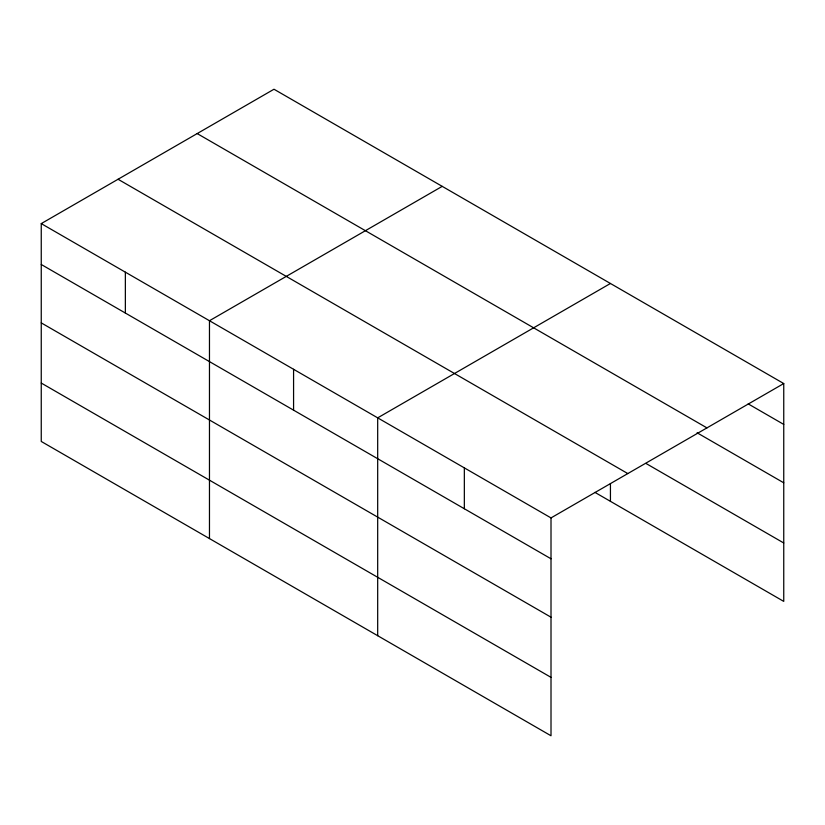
<?xml version="1.0" encoding="UTF-8"?>
<svg xmlns="http://www.w3.org/2000/svg" width="825" height="825" viewBox="0 0 825 825"><rect width="100%" height="100%" fill="white"/><g stroke="black" fill="none" stroke-linecap="round" stroke-linejoin="round"><path stroke-width="1.24" d="M551.007 617.193L551.007 517.914L41.25 223.606L41.25 441.457L551.007 735.766L551.007 617.193L41.25 322.884M41.25 223.606L273.993 89.234L783.75 383.543L783.75 601.394L594.938 492.381M442.221 186.357L209.468 320.729L209.468 538.581M610.438 283.48L377.685 417.852L377.685 635.704M551.007 517.914L783.75 383.543M748.203 403.889L783.75 424.411M197.196 133.578L706.942 427.886M697.094 432.785L783.75 482.811M645.985 463.454L783.75 542.984M118.058 179.262L627.804 473.571M41.25 264.485L551.007 558.783M41.25 383.058L551.007 677.366M610.438 483.553L610.438 501.322M464.341 467.878L464.341 508.757M293.576 369.291L293.576 410.159M125.359 272.168L125.359 313.046"/></g></svg>
